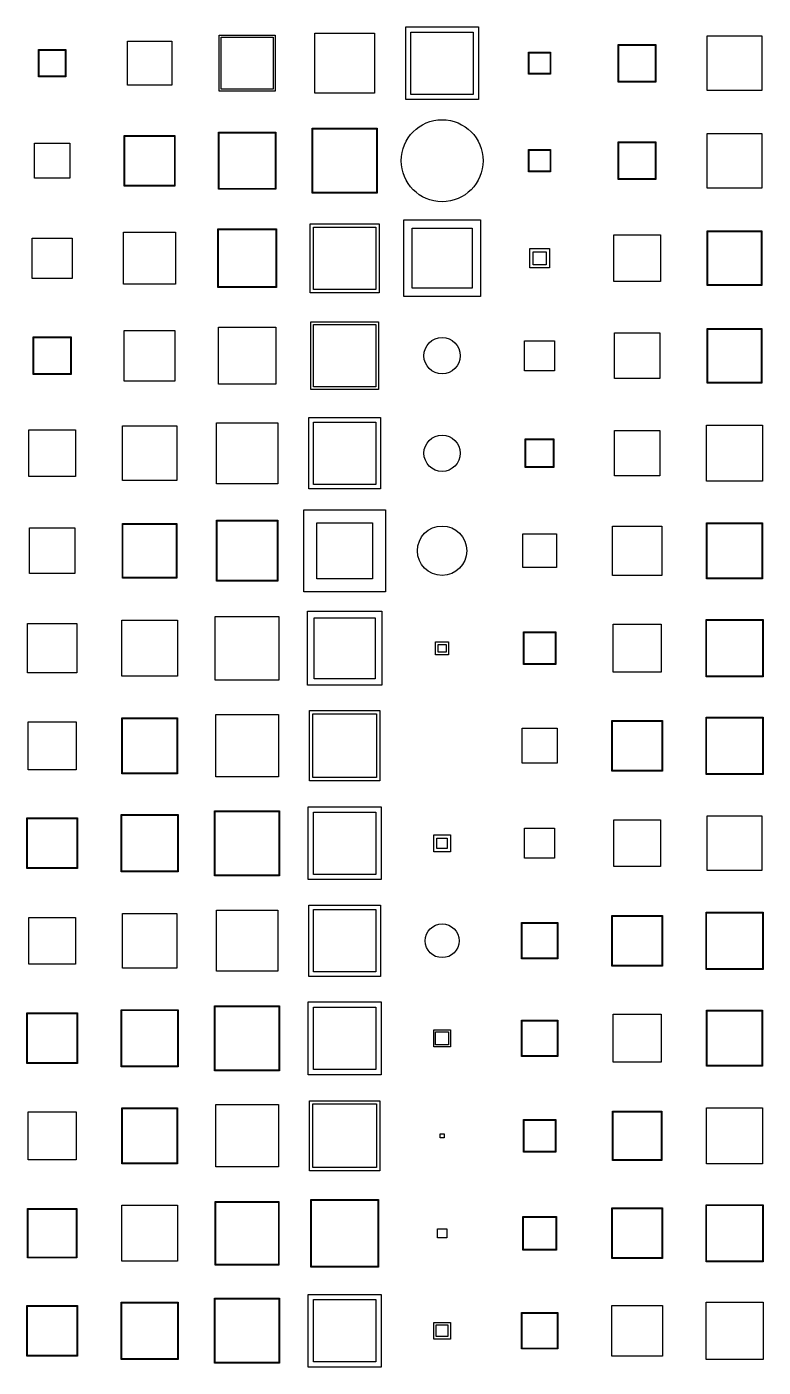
# Model space of a CAD drawing. Header units: millimetres. Extents: x -195 to 195, y -219 to 195.
# Drawn here: x -13.2 to 43.5, y -119 to -15.9 of the extents above; entities that cross this region are included whole.
import ezdxf

# ---------------------------------------------------------------- set-up
doc = ezdxf.new("R2010")
doc.units = ezdxf.units.MM
for name, color, linetype in [('DRILL', 6, 'Continuous'), ('M1', 1, 'Continuous'), ('M2', 30, 'Continuous'), ('M3', 5, 'Continuous'), ('M4', 3, 'Continuous')]:
    doc.layers.add(name, color=color, linetype=linetype)

msp = doc.modelspace()

# ---------------------------------------------------------------- linework, layer by layer
at = {"layer": 'DRILL'}
for centre, radius in [((18.75, -26.25), 3.15), ((18.75, -41.25), 1.4), ((18.75, -48.75), 1.4), ((18.75, -56.25), 1.9), ((18.75, -86.25), 1.3)]:
    msp.add_circle(centre, radius, dxfattribs=at)
at = {"layer": 'M1'}
for points in [[(8.95, -16.45), (13.55, -16.45), (13.55, -21.05), (8.95, -21.05)], [(21.55, -15.95), (21.55, -21.55), (15.95, -21.55), (15.95, -15.95)], [(-2.05, -17.05), (-2.05, -20.45), (-5.45, -20.45), (-5.45, -17.05)], [(5.9, -16.6), (5.9, -20.9), (1.6, -20.9), (1.6, -16.6)], [(35.15, -17.35), (35.15, -20.15), (32.35, -20.15), (32.35, -17.35)], [(43.35, -16.65), (43.35, -20.85), (39.15, -20.85), (39.15, -16.65)], [(-10.25, -17.75), (-10.25, -19.75), (-12.25, -19.75), (-12.25, -17.75)], [(27.1, -17.9), (27.1, -19.6), (25.4, -19.6), (25.4, -17.9)], [(-1.8, -24.3), (-1.8, -28.2), (-5.7, -28.2), (-5.7, -24.3)], [(5.9, -24.1), (5.9, -28.4), (1.6, -28.4), (1.6, -24.1)], [(8.75, -23.75), (13.75, -23.75), (13.75, -28.75), (8.75, -28.75)], [(43.35, -24.15), (43.35, -28.35), (39.15, -28.35), (39.15, -24.15)], [(-12.6, -24.9), (-9.9, -24.9), (-9.9, -27.6), (-12.6, -27.6)], [(27.1, -25.4), (27.1, -27.1), (25.4, -27.1), (25.4, -25.4)], [(35.15, -24.85), (35.15, -27.65), (32.35, -27.65), (32.35, -24.85)], [(-1.75, -31.75), (-1.75, -35.75), (-5.75, -35.75), (-5.75, -31.75)], [(6, -31.5), (6, -36), (1.5, -36), (1.5, -31.5)], [(8.85, -31.35), (13.65, -31.35), (13.65, -36.15), (8.85, -36.15)], [(21.05, -31.45), (21.05, -36.05), (16.45, -36.05), (16.45, -31.45)], [(35.55, -31.95), (35.55, -35.55), (31.95, -35.55), (31.95, -31.95)], [(39.2, -31.7), (43.3, -31.7), (43.3, -35.8), (39.2, -35.8)], [(-9.7, -32.2), (-9.7, -35.3), (-12.8, -35.3), (-12.8, -32.2)], [(25.5, -33), (27, -33), (27, -34.5), (25.5, -34.5)], [(5.95, -39.05), (5.95, -43.45), (1.55, -43.45), (1.55, -39.05)], [(13.65, -38.85), (13.65, -43.65), (8.85, -43.65), (8.85, -38.85)], [(-9.85, -39.85), (-9.85, -42.65), (-12.65, -42.65), (-12.65, -39.85)], [(-1.8, -39.3), (-1.8, -43.2), (-5.7, -43.2), (-5.7, -39.3)], [(27.4, -40.1), (27.4, -42.4), (25.1, -42.4), (25.1, -40.1)], [(35.5, -39.5), (35.5, -43), (32, -43), (32, -39.5)], [(43.3, -39.2), (43.3, -43.3), (39.2, -43.3), (39.2, -39.2)], [(13.65, -46.35), (13.65, -51.15), (8.85, -51.15), (8.85, -46.35)], [(-9.45, -46.95), (-9.45, -50.55), (-13.05, -50.55), (-13.05, -46.95)], [(-1.65, -46.65), (-1.65, -50.85), (-5.85, -50.85), (-5.85, -46.65)], [(1.4, -46.4), (6.1, -46.4), (6.1, -51.1), (1.4, -51.1)], [(35.5, -47), (35.5, -50.5), (32, -50.5), (32, -47)], [(43.4, -46.6), (43.4, -50.9), (39.1, -50.9), (39.1, -46.6)], [(27.35, -47.65), (27.35, -49.85), (25.15, -49.85), (25.15, -47.65)], [(-9.5, -54.5), (-9.5, -58), (-13, -58), (-13, -54.5)], [(-1.7, -54.2), (-1.7, -58.3), (-5.8, -58.3), (-5.8, -54.2)], [(6.1, -53.9), (6.1, -58.6), (1.4, -58.6), (1.4, -53.9)], [(13.4, -54.1), (13.4, -58.4), (9.1, -58.4), (9.1, -54.1)], [(35.65, -54.35), (35.65, -58.15), (31.85, -58.15), (31.85, -54.35)], [(43.35, -54.15), (43.35, -58.35), (39.15, -58.35), (39.15, -54.15)], [(27.55, -54.95), (27.55, -57.55), (24.95, -57.55), (24.95, -54.95)], [(-9.35, -61.85), (-9.35, -65.65), (-13.15, -65.65), (-13.15, -61.85)], [(-1.6, -61.6), (-1.6, -65.9), (-5.9, -65.9), (-5.9, -61.6)], [(6.2, -61.3), (6.2, -66.2), (1.3, -66.2), (1.3, -61.3)], [(14.1, -60.9), (14.1, -66.6), (8.4, -66.6), (8.4, -60.9)], [(43.4, -61.6), (43.4, -65.9), (39.1, -65.9), (39.1, -61.6)], [(27.45, -62.55), (27.45, -64.95), (25.05, -64.95), (25.05, -62.55)], [(31.9, -61.9), (35.6, -61.9), (35.6, -65.6), (31.9, -65.6)], [(19.05, -63.45), (19.05, -64.05), (18.45, -64.05), (18.45, -63.45)], [(6.15, -68.85), (6.15, -73.65), (1.35, -73.65), (1.35, -68.85)], [(13.7, -68.8), (13.7, -73.7), (8.8, -73.7), (8.8, -68.8)], [(-13.1, -69.4), (-9.4, -69.4), (-9.4, -73.1), (-13.1, -73.1)], [(-5.85, -69.15), (-1.65, -69.15), (-1.65, -73.35), (-5.85, -73.35)], [(27.6, -69.9), (27.6, -72.6), (24.9, -72.6), (24.9, -69.9)], [(31.8, -69.3), (35.7, -69.3), (35.7, -73.2), (31.8, -73.2)], [(39.1, -69.1), (43.4, -69.1), (43.4, -73.4), (39.1, -73.4)], [(1.25, -76.25), (6.25, -76.25), (6.25, -81.25), (1.25, -81.25)], [(14.05, -75.95), (14.05, -81.55), (8.45, -81.55), (8.45, -75.95)], [(-13.2, -76.8), (-9.3, -76.8), (-9.3, -80.7), (-13.2, -80.7)], [(-1.6, -76.6), (-1.6, -80.9), (-5.9, -80.9), (-5.9, -76.6)], [(35.55, -76.95), (35.55, -80.55), (31.95, -80.55), (31.95, -76.95)], [(39.15, -76.65), (43.35, -76.65), (43.35, -80.85), (39.15, -80.85)], [(18.1, -78.1), (19.4, -78.1), (19.4, -79.4), (18.1, -79.4)], [(27.4, -77.6), (27.4, -79.9), (25.1, -79.9), (25.1, -77.6)], [(-9.45, -84.45), (-9.45, -88.05), (-13.05, -88.05), (-13.05, -84.45)], [(-5.85, -84.15), (-1.65, -84.15), (-1.65, -88.35), (-5.85, -88.35)], [(6.1, -83.9), (6.1, -88.6), (1.4, -88.6), (1.4, -83.9)], [(13.65, -83.85), (13.65, -88.65), (8.85, -88.65), (8.85, -83.85)], [(35.7, -84.3), (35.7, -88.2), (31.8, -88.2), (31.8, -84.3)], [(43.4, -84.1), (43.4, -88.4), (39.1, -88.4), (39.1, -84.1)], [(27.65, -84.85), (27.65, -87.65), (24.85, -87.65), (24.85, -84.85)], [(-1.6, -91.6), (-1.6, -95.9), (-5.9, -95.9), (-5.9, -91.6)], [(6.25, -91.25), (6.25, -96.25), (1.25, -96.25), (1.25, -91.25)], [(13.65, -91.35), (13.65, -96.15), (8.85, -96.15), (8.85, -91.35)], [(43.35, -91.65), (43.35, -95.85), (39.15, -95.85), (39.15, -91.65)], [(-9.3, -91.8), (-9.3, -95.7), (-13.2, -95.7), (-13.2, -91.8)], [(24.85, -92.35), (27.65, -92.35), (27.65, -95.15), (24.85, -95.15)], [(35.6, -91.9), (35.6, -95.6), (31.9, -95.6), (31.9, -91.9)], [(19.25, -93.25), (19.25, -94.25), (18.25, -94.25), (18.25, -93.25)], [(6.15, -98.85), (6.15, -103.65), (1.35, -103.65), (1.35, -98.85)], [(13.7, -98.8), (13.7, -103.7), (8.8, -103.7), (8.8, -98.8)], [(-9.4, -99.4), (-9.4, -103.1), (-13.1, -103.1), (-13.1, -99.4)], [(-1.65, -99.15), (-1.65, -103.35), (-5.85, -103.35), (-5.85, -99.15)], [(35.6, -99.4), (35.6, -103.1), (31.9, -103.1), (31.9, -99.4)], [(39.1, -99.1), (43.4, -99.1), (43.4, -103.4), (39.1, -103.4)], [(25.05, -100.05), (27.45, -100.05), (27.45, -102.45), (25.05, -102.45)], [(18.9, -101.1), (18.9, -101.4), (18.6, -101.4), (18.6, -101.1)], [(-13.1, -106.9), (-9.4, -106.9), (-9.4, -110.6), (-13.1, -110.6)], [(-5.9, -106.6), (-1.6, -106.6), (-1.6, -110.9), (-5.9, -110.9)], [(6.2, -106.3), (6.2, -111.2), (1.3, -111.2), (1.3, -106.3)], [(13.8, -106.2), (13.8, -111.3), (8.7, -111.3), (8.7, -106.2)], [(35.7, -106.8), (35.7, -110.7), (31.8, -110.7), (31.8, -106.8)], [(43.4, -106.6), (43.4, -110.9), (39.1, -110.9), (39.1, -106.6)], [(27.5, -107.5), (27.5, -110), (25, -110), (25, -107.5)], [(18.4, -108.4), (19.1, -108.4), (19.1, -109.1), (18.4, -109.1)], [(-9.3, -114.3), (-9.3, -118.2), (-13.2, -118.2), (-13.2, -114.3)], [(-1.6, -114.1), (-1.6, -118.4), (-5.9, -118.4), (-5.9, -114.1)], [(1.25, -113.75), (6.25, -113.75), (6.25, -118.75), (1.25, -118.75)], [(14.05, -113.45), (14.05, -119.05), (8.45, -119.05), (8.45, -113.45)], [(35.7, -114.3), (35.7, -118.2), (31.8, -118.2), (31.8, -114.3)], [(39.05, -114.05), (43.45, -114.05), (43.45, -118.45), (39.05, -118.45)], [(27.65, -114.85), (27.65, -117.65), (24.85, -117.65), (24.85, -114.85)], [(19.4, -115.6), (19.4, -116.9), (18.1, -116.9), (18.1, -115.6)]]:
    msp.add_lwpolyline(points, close=True, dxfattribs=at)
at = {"layer": 'M2'}
for points in [[(8.95, -16.45), (13.55, -16.45), (13.55, -21.05), (8.95, -21.05)], [(21.15, -16.35), (21.15, -21.15), (16.35, -21.15), (16.35, -16.35)], [(-2.05, -17.05), (-2.05, -20.45), (-5.45, -20.45), (-5.45, -17.05)], [(5.75, -16.75), (5.75, -20.75), (1.75, -20.75), (1.75, -16.75)], [(35.2, -17.3), (35.2, -20.2), (32.3, -20.2), (32.3, -17.3)], [(43.35, -16.65), (43.35, -20.85), (39.15, -20.85), (39.15, -16.65)], [(-10.2, -17.7), (-10.2, -19.8), (-12.3, -19.8), (-12.3, -17.7)], [(27.05, -17.95), (27.05, -19.55), (25.45, -19.55), (25.45, -17.95)], [(-1.85, -24.35), (-1.85, -28.15), (-5.65, -28.15), (-5.65, -24.35)], [(5.95, -24.05), (5.95, -28.45), (1.55, -28.45), (1.55, -24.05)], [(8.8, -23.8), (13.7, -23.8), (13.7, -28.7), (8.8, -28.7)], [(43.35, -24.15), (43.35, -28.35), (39.15, -28.35), (39.15, -24.15)], [(-12.6, -24.9), (-9.9, -24.9), (-9.9, -27.6), (-12.6, -27.6)], [(27.05, -25.45), (27.05, -27.05), (25.45, -27.05), (25.45, -25.45)], [(35.2, -24.8), (35.2, -27.7), (32.3, -27.7), (32.3, -24.8)], [(21.7, -30.8), (21.7, -36.7), (15.8, -36.7), (15.8, -30.8)], [(-1.75, -31.75), (-1.75, -35.75), (-5.75, -35.75), (-5.75, -31.75)], [(5.95, -31.55), (5.95, -35.95), (1.55, -35.95), (1.55, -31.55)], [(8.6, -31.1), (13.9, -31.1), (13.9, -36.4), (8.6, -36.4)], [(35.55, -31.95), (35.55, -35.55), (31.95, -35.55), (31.95, -31.95)], [(39.15, -31.65), (43.35, -31.65), (43.35, -35.85), (39.15, -35.85)], [(-9.7, -32.2), (-9.7, -35.3), (-12.8, -35.3), (-12.8, -32.2)], [(25.75, -33.25), (26.75, -33.25), (26.75, -34.25), (25.75, -34.25)], [(5.95, -39.05), (5.95, -43.45), (1.55, -43.45), (1.55, -39.05)], [(13.85, -38.65), (13.85, -43.85), (8.65, -43.85), (8.65, -38.65)], [(43.35, -39.15), (43.35, -43.35), (39.15, -43.35), (39.15, -39.15)], [(-9.8, -39.8), (-9.8, -42.7), (-12.7, -42.7), (-12.7, -39.8)], [(-1.8, -39.3), (-1.8, -43.2), (-5.7, -43.2), (-5.7, -39.3)], [(27.4, -40.1), (27.4, -42.4), (25.1, -42.4), (25.1, -40.1)], [(35.5, -39.5), (35.5, -43), (32, -43), (32, -39.5)], [(14, -46), (14, -51.5), (8.5, -51.5), (8.5, -46)], [(-9.45, -46.95), (-9.45, -50.55), (-13.05, -50.55), (-13.05, -46.95)], [(-1.65, -46.65), (-1.65, -50.85), (-5.85, -50.85), (-5.85, -46.65)], [(1.4, -46.4), (6.1, -46.4), (6.1, -51.1), (1.4, -51.1)], [(35.5, -47), (35.5, -50.5), (32, -50.5), (32, -47)], [(43.4, -46.6), (43.4, -50.9), (39.1, -50.9), (39.1, -46.6)], [(27.3, -47.7), (27.3, -49.8), (25.2, -49.8), (25.2, -47.7)], [(14.4, -53.1), (14.4, -59.4), (8.1, -59.4), (8.1, -53.1)], [(-9.5, -54.5), (-9.5, -58), (-13, -58), (-13, -54.5)], [(-1.65, -54.15), (-1.65, -58.35), (-5.85, -58.35), (-5.85, -54.15)], [(6.05, -53.95), (6.05, -58.55), (1.45, -58.55), (1.45, -53.95)], [(35.65, -54.35), (35.65, -58.15), (31.85, -58.15), (31.85, -54.35)], [(43.4, -54.1), (43.4, -58.4), (39.1, -58.4), (39.1, -54.1)], [(27.55, -54.95), (27.55, -57.55), (24.95, -57.55), (24.95, -54.95)], [(-9.35, -61.85), (-9.35, -65.65), (-13.15, -65.65), (-13.15, -61.85)], [(-1.6, -61.6), (-1.6, -65.9), (-5.9, -65.9), (-5.9, -61.6)], [(6.2, -61.3), (6.2, -66.2), (1.3, -66.2), (1.3, -61.3)], [(13.6, -61.4), (13.6, -66.1), (8.9, -66.1), (8.9, -61.4)], [(43.45, -61.55), (43.45, -65.95), (39.05, -65.95), (39.05, -61.55)], [(27.5, -62.5), (27.5, -65), (25, -65), (25, -62.5)], [(31.9, -61.9), (35.6, -61.9), (35.6, -65.6), (31.9, -65.6)], [(19.25, -63.25), (19.25, -64.25), (18.25, -64.25), (18.25, -63.25)], [(6.15, -68.85), (6.15, -73.65), (1.35, -73.65), (1.35, -68.85)], [(13.95, -68.55), (13.95, -73.95), (8.55, -73.95), (8.55, -68.55)], [(39.05, -69.05), (43.45, -69.05), (43.45, -73.45), (39.05, -73.45)], [(-13.1, -69.4), (-9.4, -69.4), (-9.4, -73.1), (-13.1, -73.1)], [(-5.9, -69.1), (-1.6, -69.1), (-1.6, -73.4), (-5.9, -73.4)], [(27.6, -69.9), (27.6, -72.6), (24.9, -72.6), (24.9, -69.9)], [(31.85, -69.35), (35.65, -69.35), (35.65, -73.15), (31.85, -73.15)], [(-13.15, -76.85), (-9.35, -76.85), (-9.35, -80.65), (-13.15, -80.65)], [(-1.55, -76.55), (-1.55, -80.95), (-5.95, -80.95), (-5.95, -76.55)], [(1.3, -76.3), (6.2, -76.3), (6.2, -81.2), (1.3, -81.2)], [(13.65, -76.35), (13.65, -81.15), (8.85, -81.15), (8.85, -76.35)], [(35.55, -76.95), (35.55, -80.55), (31.95, -80.55), (31.95, -76.95)], [(39.15, -76.65), (43.35, -76.65), (43.35, -80.85), (39.15, -80.85)], [(18.35, -78.35), (19.15, -78.35), (19.15, -79.15), (18.35, -79.15)], [(27.4, -77.6), (27.4, -79.9), (25.1, -79.9), (25.1, -77.6)], [(14, -83.5), (14, -89), (8.5, -89), (8.5, -83.5)], [(-9.45, -84.45), (-9.45, -88.05), (-13.05, -88.05), (-13.05, -84.45)], [(-5.85, -84.15), (-1.65, -84.15), (-1.65, -88.35), (-5.85, -88.35)], [(6.1, -83.9), (6.1, -88.6), (1.4, -88.6), (1.4, -83.9)], [(35.65, -84.35), (35.65, -88.15), (31.85, -88.15), (31.85, -84.35)], [(43.45, -84.05), (43.45, -88.45), (39.05, -88.45), (39.05, -84.05)], [(27.6, -84.9), (27.6, -87.6), (24.9, -87.6), (24.9, -84.9)], [(-1.55, -91.55), (-1.55, -95.95), (-5.95, -95.95), (-5.95, -91.55)], [(6.2, -91.3), (6.2, -96.2), (1.3, -96.2), (1.3, -91.3)], [(14.05, -90.95), (14.05, -96.55), (8.45, -96.55), (8.45, -90.95)], [(43.4, -91.6), (43.4, -95.9), (39.1, -95.9), (39.1, -91.6)], [(-9.35, -91.85), (-9.35, -95.65), (-13.15, -95.65), (-13.15, -91.85)], [(24.9, -92.4), (27.6, -92.4), (27.6, -95.1), (24.9, -95.1)], [(35.6, -91.9), (35.6, -95.6), (31.9, -95.6), (31.9, -91.9)], [(19.4, -93.1), (19.4, -94.4), (18.1, -94.4), (18.1, -93.1)], [(6.15, -98.85), (6.15, -103.65), (1.35, -103.65), (1.35, -98.85)], [(13.95, -98.55), (13.95, -103.95), (8.55, -103.95), (8.55, -98.55)], [(-9.4, -99.4), (-9.4, -103.1), (-13.1, -103.1), (-13.1, -99.4)], [(-1.6, -99.1), (-1.6, -103.4), (-5.9, -103.4), (-5.9, -99.1)], [(25, -100), (27.5, -100), (27.5, -102.5), (25, -102.5)], [(35.65, -99.35), (35.65, -103.15), (31.85, -103.15), (31.85, -99.35)], [(39.1, -99.1), (43.4, -99.1), (43.4, -103.4), (39.1, -103.4)], [(18.9, -101.1), (18.9, -101.4), (18.6, -101.4), (18.6, -101.1)], [(13.85, -106.15), (13.85, -111.35), (8.65, -111.35), (8.65, -106.15)], [(-13.15, -106.85), (-9.35, -106.85), (-9.35, -110.65), (-13.15, -110.65)], [(-5.9, -106.6), (-1.6, -106.6), (-1.6, -110.9), (-5.9, -110.9)], [(6.15, -106.35), (6.15, -111.15), (1.35, -111.15), (1.35, -106.35)], [(35.65, -106.85), (35.65, -110.65), (31.85, -110.65), (31.85, -106.85)], [(43.45, -106.55), (43.45, -110.95), (39.05, -110.95), (39.05, -106.55)], [(27.55, -107.45), (27.55, -110.05), (24.95, -110.05), (24.95, -107.45)], [(18.4, -108.4), (19.1, -108.4), (19.1, -109.1), (18.4, -109.1)], [(-9.35, -114.35), (-9.35, -118.15), (-13.15, -118.15), (-13.15, -114.35)], [(-1.55, -114.05), (-1.55, -118.45), (-5.95, -118.45), (-5.95, -114.05)], [(1.3, -113.8), (6.2, -113.8), (6.2, -118.7), (1.3, -118.7)], [(13.65, -113.85), (13.65, -118.65), (8.85, -118.65), (8.85, -113.85)], [(35.7, -114.3), (35.7, -118.2), (31.8, -118.2), (31.8, -114.3)], [(39.05, -114.05), (43.45, -114.05), (43.45, -118.45), (39.05, -118.45)], [(27.6, -114.9), (27.6, -117.6), (24.9, -117.6), (24.9, -114.9)], [(19.2, -115.8), (19.2, -116.7), (18.3, -116.7), (18.3, -115.8)]]:
    msp.add_lwpolyline(points, close=True, dxfattribs=at)
at = {"layer": 'M3'}
for points in [[(8.95, -16.45), (13.55, -16.45), (13.55, -21.05), (8.95, -21.05)], [(21.55, -15.95), (21.55, -21.55), (15.95, -21.55), (15.95, -15.95)], [(-2.05, -17.05), (-2.05, -20.45), (-5.45, -20.45), (-5.45, -17.05)], [(5.9, -16.6), (5.9, -20.9), (1.6, -20.9), (1.6, -16.6)], [(35.15, -17.35), (35.15, -20.15), (32.35, -20.15), (32.35, -17.35)], [(43.35, -16.65), (43.35, -20.85), (39.15, -20.85), (39.15, -16.65)], [(-10.25, -17.75), (-10.25, -19.75), (-12.25, -19.75), (-12.25, -17.75)], [(27.1, -17.9), (27.1, -19.6), (25.4, -19.6), (25.4, -17.9)], [(-1.8, -24.3), (-1.8, -28.2), (-5.7, -28.2), (-5.7, -24.3)], [(5.9, -24.1), (5.9, -28.4), (1.6, -28.4), (1.6, -24.1)], [(8.75, -23.75), (13.75, -23.75), (13.75, -28.75), (8.75, -28.75)], [(43.35, -24.15), (43.35, -28.35), (39.15, -28.35), (39.15, -24.15)], [(-12.6, -24.9), (-9.9, -24.9), (-9.9, -27.6), (-12.6, -27.6)], [(27.1, -25.4), (27.1, -27.1), (25.4, -27.1), (25.4, -25.4)], [(35.15, -24.85), (35.15, -27.65), (32.35, -27.65), (32.35, -24.85)], [(-1.75, -31.75), (-1.75, -35.75), (-5.75, -35.75), (-5.75, -31.75)], [(6, -31.5), (6, -36), (1.5, -36), (1.5, -31.5)], [(8.85, -31.35), (13.65, -31.35), (13.65, -36.15), (8.85, -36.15)], [(21.05, -31.45), (21.05, -36.05), (16.45, -36.05), (16.45, -31.45)], [(35.55, -31.95), (35.55, -35.55), (31.95, -35.55), (31.95, -31.95)], [(39.2, -31.7), (43.3, -31.7), (43.3, -35.8), (39.2, -35.8)], [(-9.7, -32.2), (-9.7, -35.3), (-12.8, -35.3), (-12.8, -32.2)], [(25.5, -33), (27, -33), (27, -34.5), (25.5, -34.5)], [(5.95, -39.05), (5.95, -43.45), (1.55, -43.45), (1.55, -39.05)], [(13.65, -38.85), (13.65, -43.65), (8.85, -43.65), (8.85, -38.85)], [(-9.85, -39.85), (-9.85, -42.65), (-12.65, -42.65), (-12.65, -39.85)], [(-1.8, -39.3), (-1.8, -43.2), (-5.7, -43.2), (-5.7, -39.3)], [(27.4, -40.1), (27.4, -42.4), (25.1, -42.4), (25.1, -40.1)], [(35.5, -39.5), (35.5, -43), (32, -43), (32, -39.5)], [(43.3, -39.2), (43.3, -43.3), (39.2, -43.3), (39.2, -39.2)], [(13.65, -46.35), (13.65, -51.15), (8.85, -51.15), (8.85, -46.35)], [(-9.45, -46.95), (-9.45, -50.55), (-13.05, -50.55), (-13.05, -46.95)], [(-1.65, -46.65), (-1.65, -50.85), (-5.85, -50.85), (-5.85, -46.65)], [(1.4, -46.4), (6.1, -46.4), (6.1, -51.1), (1.4, -51.1)], [(35.5, -47), (35.5, -50.5), (32, -50.5), (32, -47)], [(43.4, -46.6), (43.4, -50.9), (39.1, -50.9), (39.1, -46.6)], [(27.35, -47.65), (27.35, -49.85), (25.15, -49.85), (25.15, -47.65)], [(-9.5, -54.5), (-9.5, -58), (-13, -58), (-13, -54.5)], [(-1.7, -54.2), (-1.7, -58.3), (-5.8, -58.3), (-5.8, -54.2)], [(6.1, -53.9), (6.1, -58.6), (1.4, -58.6), (1.4, -53.9)], [(13.4, -54.1), (13.4, -58.4), (9.1, -58.4), (9.1, -54.1)], [(35.65, -54.35), (35.65, -58.15), (31.85, -58.15), (31.85, -54.35)], [(43.35, -54.15), (43.35, -58.35), (39.15, -58.35), (39.15, -54.15)], [(27.55, -54.95), (27.55, -57.55), (24.95, -57.55), (24.95, -54.95)], [(-9.35, -61.85), (-9.35, -65.65), (-13.15, -65.65), (-13.15, -61.85)], [(-1.6, -61.6), (-1.6, -65.9), (-5.9, -65.9), (-5.9, -61.6)], [(6.2, -61.3), (6.2, -66.2), (1.3, -66.2), (1.3, -61.3)], [(14.1, -60.9), (14.1, -66.6), (8.4, -66.6), (8.4, -60.9)], [(43.4, -61.6), (43.4, -65.9), (39.1, -65.9), (39.1, -61.6)], [(27.45, -62.55), (27.45, -64.95), (25.05, -64.95), (25.05, -62.55)], [(31.9, -61.9), (35.6, -61.9), (35.6, -65.6), (31.9, -65.6)], [(19.05, -63.45), (19.05, -64.05), (18.45, -64.05), (18.45, -63.45)], [(6.15, -68.85), (6.15, -73.65), (1.35, -73.65), (1.35, -68.85)], [(13.7, -68.8), (13.7, -73.7), (8.8, -73.7), (8.8, -68.8)], [(-13.1, -69.4), (-9.4, -69.4), (-9.4, -73.1), (-13.1, -73.1)], [(-5.85, -69.15), (-1.65, -69.15), (-1.65, -73.35), (-5.85, -73.35)], [(27.6, -69.9), (27.6, -72.6), (24.9, -72.6), (24.9, -69.9)], [(31.8, -69.3), (35.7, -69.3), (35.7, -73.2), (31.8, -73.2)], [(39.1, -69.1), (43.4, -69.1), (43.4, -73.4), (39.1, -73.4)], [(1.25, -76.25), (6.25, -76.25), (6.25, -81.25), (1.25, -81.25)], [(14.05, -75.95), (14.05, -81.55), (8.45, -81.55), (8.45, -75.95)], [(-13.2, -76.8), (-9.3, -76.8), (-9.3, -80.7), (-13.2, -80.7)], [(-1.6, -76.6), (-1.6, -80.9), (-5.9, -80.9), (-5.9, -76.6)], [(35.55, -76.95), (35.55, -80.55), (31.95, -80.55), (31.95, -76.95)], [(39.15, -76.65), (43.35, -76.65), (43.35, -80.85), (39.15, -80.85)], [(18.1, -78.1), (19.4, -78.1), (19.4, -79.4), (18.1, -79.4)], [(27.4, -77.6), (27.4, -79.9), (25.1, -79.9), (25.1, -77.6)], [(-9.45, -84.45), (-9.45, -88.05), (-13.05, -88.05), (-13.05, -84.45)], [(-5.85, -84.15), (-1.65, -84.15), (-1.65, -88.35), (-5.85, -88.35)], [(6.1, -83.9), (6.1, -88.6), (1.4, -88.6), (1.4, -83.9)], [(13.65, -83.85), (13.65, -88.65), (8.85, -88.65), (8.85, -83.85)], [(35.7, -84.3), (35.7, -88.2), (31.8, -88.2), (31.8, -84.3)], [(43.4, -84.1), (43.4, -88.4), (39.1, -88.4), (39.1, -84.1)], [(27.65, -84.85), (27.65, -87.65), (24.85, -87.65), (24.85, -84.85)], [(-1.6, -91.6), (-1.6, -95.9), (-5.9, -95.9), (-5.9, -91.6)], [(6.25, -91.25), (6.25, -96.25), (1.25, -96.25), (1.25, -91.25)], [(13.65, -91.35), (13.65, -96.15), (8.85, -96.15), (8.85, -91.35)], [(43.35, -91.65), (43.35, -95.85), (39.15, -95.85), (39.15, -91.65)], [(-9.3, -91.8), (-9.3, -95.7), (-13.2, -95.7), (-13.2, -91.8)], [(24.85, -92.35), (27.65, -92.35), (27.65, -95.15), (24.85, -95.15)], [(35.6, -91.9), (35.6, -95.6), (31.9, -95.6), (31.9, -91.9)], [(19.25, -93.25), (19.25, -94.25), (18.25, -94.25), (18.25, -93.25)], [(6.15, -98.85), (6.15, -103.65), (1.35, -103.65), (1.35, -98.85)], [(13.7, -98.8), (13.7, -103.7), (8.8, -103.7), (8.8, -98.8)], [(-9.4, -99.4), (-9.4, -103.1), (-13.1, -103.1), (-13.1, -99.4)], [(-1.65, -99.15), (-1.65, -103.35), (-5.85, -103.35), (-5.85, -99.15)], [(35.6, -99.4), (35.6, -103.1), (31.9, -103.1), (31.9, -99.4)], [(39.1, -99.1), (43.4, -99.1), (43.4, -103.4), (39.1, -103.4)], [(25.05, -100.05), (27.45, -100.05), (27.45, -102.45), (25.05, -102.45)], [(18.9, -101.1), (18.9, -101.4), (18.6, -101.4), (18.6, -101.1)], [(-13.1, -106.9), (-9.4, -106.9), (-9.4, -110.6), (-13.1, -110.6)], [(-5.9, -106.6), (-1.6, -106.6), (-1.6, -110.9), (-5.9, -110.9)], [(6.2, -106.3), (6.2, -111.2), (1.3, -111.2), (1.3, -106.3)], [(13.8, -106.2), (13.8, -111.3), (8.7, -111.3), (8.7, -106.2)], [(35.7, -106.8), (35.7, -110.7), (31.8, -110.7), (31.8, -106.8)], [(43.4, -106.6), (43.4, -110.9), (39.1, -110.9), (39.1, -106.6)], [(27.5, -107.5), (27.5, -110), (25, -110), (25, -107.5)], [(18.4, -108.4), (19.1, -108.4), (19.1, -109.1), (18.4, -109.1)], [(-9.3, -114.3), (-9.3, -118.2), (-13.2, -118.2), (-13.2, -114.3)], [(-1.6, -114.1), (-1.6, -118.4), (-5.9, -118.4), (-5.9, -114.1)], [(1.25, -113.75), (6.25, -113.75), (6.25, -118.75), (1.25, -118.75)], [(14.05, -113.45), (14.05, -119.05), (8.45, -119.05), (8.45, -113.45)], [(35.7, -114.3), (35.7, -118.2), (31.8, -118.2), (31.8, -114.3)], [(39.05, -114.05), (43.45, -114.05), (43.45, -118.45), (39.05, -118.45)], [(27.65, -114.85), (27.65, -117.65), (24.85, -117.65), (24.85, -114.85)], [(19.4, -115.6), (19.4, -116.9), (18.1, -116.9), (18.1, -115.6)]]:
    msp.add_lwpolyline(points, close=True, dxfattribs=at)
at = {"layer": 'M4'}
for points in [[(8.95, -16.45), (13.55, -16.45), (13.55, -21.05), (8.95, -21.05)], [(21.15, -16.35), (21.15, -21.15), (16.35, -21.15), (16.35, -16.35)], [(-2.05, -17.05), (-2.05, -20.45), (-5.45, -20.45), (-5.45, -17.05)], [(5.75, -16.75), (5.75, -20.75), (1.75, -20.75), (1.75, -16.75)], [(35.2, -17.3), (35.2, -20.2), (32.3, -20.2), (32.3, -17.3)], [(43.35, -16.65), (43.35, -20.85), (39.15, -20.85), (39.15, -16.65)], [(-10.2, -17.7), (-10.2, -19.8), (-12.3, -19.8), (-12.3, -17.7)], [(27.05, -17.95), (27.05, -19.55), (25.45, -19.55), (25.45, -17.95)], [(-1.85, -24.35), (-1.85, -28.15), (-5.65, -28.15), (-5.65, -24.35)], [(5.95, -24.05), (5.95, -28.45), (1.55, -28.45), (1.55, -24.05)], [(8.8, -23.8), (13.7, -23.8), (13.7, -28.7), (8.8, -28.7)], [(43.35, -24.15), (43.35, -28.35), (39.15, -28.35), (39.15, -24.15)], [(-12.6, -24.9), (-9.9, -24.9), (-9.9, -27.6), (-12.6, -27.6)], [(27.05, -25.45), (27.05, -27.05), (25.45, -27.05), (25.45, -25.45)], [(35.2, -24.8), (35.2, -27.7), (32.3, -27.7), (32.3, -24.8)], [(21.7, -30.8), (21.7, -36.7), (15.8, -36.7), (15.8, -30.8)], [(-1.75, -31.75), (-1.75, -35.75), (-5.75, -35.75), (-5.75, -31.75)], [(5.95, -31.55), (5.95, -35.95), (1.55, -35.95), (1.55, -31.55)], [(8.6, -31.1), (13.9, -31.1), (13.9, -36.4), (8.6, -36.4)], [(35.55, -31.95), (35.55, -35.55), (31.95, -35.55), (31.95, -31.95)], [(39.15, -31.65), (43.35, -31.65), (43.35, -35.85), (39.15, -35.85)], [(-9.7, -32.2), (-9.7, -35.3), (-12.8, -35.3), (-12.8, -32.2)], [(25.75, -33.25), (26.75, -33.25), (26.75, -34.25), (25.75, -34.25)], [(5.95, -39.05), (5.95, -43.45), (1.55, -43.45), (1.55, -39.05)], [(13.85, -38.65), (13.85, -43.85), (8.65, -43.85), (8.65, -38.65)], [(43.35, -39.15), (43.35, -43.35), (39.15, -43.35), (39.15, -39.15)], [(-9.8, -39.8), (-9.8, -42.7), (-12.7, -42.7), (-12.7, -39.8)], [(-1.8, -39.3), (-1.8, -43.2), (-5.7, -43.2), (-5.7, -39.3)], [(27.4, -40.1), (27.4, -42.4), (25.1, -42.4), (25.1, -40.1)], [(35.5, -39.5), (35.5, -43), (32, -43), (32, -39.5)], [(14, -46), (14, -51.5), (8.5, -51.5), (8.5, -46)], [(-9.45, -46.95), (-9.45, -50.55), (-13.05, -50.55), (-13.05, -46.95)], [(-1.65, -46.65), (-1.65, -50.85), (-5.85, -50.85), (-5.85, -46.65)], [(1.4, -46.4), (6.1, -46.4), (6.1, -51.1), (1.4, -51.1)], [(35.5, -47), (35.5, -50.5), (32, -50.5), (32, -47)], [(43.4, -46.6), (43.4, -50.9), (39.1, -50.9), (39.1, -46.6)], [(27.3, -47.7), (27.3, -49.8), (25.2, -49.8), (25.2, -47.7)], [(14.4, -53.1), (14.4, -59.4), (8.1, -59.4), (8.1, -53.1)], [(-9.5, -54.5), (-9.5, -58), (-13, -58), (-13, -54.5)], [(-1.65, -54.15), (-1.65, -58.35), (-5.85, -58.35), (-5.85, -54.15)], [(6.05, -53.95), (6.05, -58.55), (1.45, -58.55), (1.45, -53.95)], [(35.65, -54.35), (35.65, -58.15), (31.85, -58.15), (31.85, -54.35)], [(43.4, -54.1), (43.4, -58.4), (39.1, -58.4), (39.1, -54.1)], [(27.55, -54.95), (27.55, -57.55), (24.95, -57.55), (24.95, -54.95)], [(-9.35, -61.85), (-9.35, -65.65), (-13.15, -65.65), (-13.15, -61.85)], [(-1.6, -61.6), (-1.6, -65.9), (-5.9, -65.9), (-5.9, -61.6)], [(6.2, -61.3), (6.2, -66.2), (1.3, -66.2), (1.3, -61.3)], [(13.6, -61.4), (13.6, -66.1), (8.9, -66.1), (8.9, -61.4)], [(43.45, -61.55), (43.45, -65.95), (39.05, -65.95), (39.05, -61.55)], [(27.5, -62.5), (27.5, -65), (25, -65), (25, -62.5)], [(31.9, -61.9), (35.6, -61.9), (35.6, -65.6), (31.9, -65.6)], [(19.25, -63.25), (19.25, -64.25), (18.25, -64.25), (18.25, -63.25)], [(6.15, -68.85), (6.15, -73.65), (1.35, -73.65), (1.35, -68.85)], [(13.95, -68.55), (13.95, -73.95), (8.55, -73.95), (8.55, -68.55)], [(39.05, -69.05), (43.45, -69.05), (43.45, -73.45), (39.05, -73.45)], [(-13.1, -69.4), (-9.4, -69.4), (-9.4, -73.1), (-13.1, -73.1)], [(-5.9, -69.1), (-1.6, -69.1), (-1.6, -73.4), (-5.9, -73.4)], [(27.6, -69.9), (27.6, -72.6), (24.9, -72.6), (24.9, -69.9)], [(31.85, -69.35), (35.65, -69.35), (35.65, -73.15), (31.85, -73.15)], [(-13.15, -76.85), (-9.35, -76.85), (-9.35, -80.65), (-13.15, -80.65)], [(-1.55, -76.55), (-1.55, -80.95), (-5.95, -80.95), (-5.95, -76.55)], [(1.3, -76.3), (6.2, -76.3), (6.2, -81.2), (1.3, -81.2)], [(13.65, -76.35), (13.65, -81.15), (8.85, -81.15), (8.85, -76.35)], [(35.55, -76.95), (35.55, -80.55), (31.95, -80.55), (31.95, -76.95)], [(39.15, -76.65), (43.35, -76.65), (43.35, -80.85), (39.15, -80.85)], [(18.35, -78.35), (19.15, -78.35), (19.15, -79.15), (18.35, -79.15)], [(27.4, -77.6), (27.4, -79.9), (25.1, -79.9), (25.1, -77.6)], [(14, -83.5), (14, -89), (8.5, -89), (8.5, -83.5)], [(-9.45, -84.45), (-9.45, -88.05), (-13.05, -88.05), (-13.05, -84.45)], [(-5.85, -84.15), (-1.65, -84.15), (-1.65, -88.35), (-5.85, -88.35)], [(6.1, -83.9), (6.1, -88.6), (1.4, -88.6), (1.4, -83.9)], [(35.65, -84.35), (35.65, -88.15), (31.85, -88.15), (31.85, -84.35)], [(43.45, -84.05), (43.45, -88.45), (39.05, -88.45), (39.05, -84.05)], [(27.6, -84.9), (27.6, -87.6), (24.9, -87.6), (24.9, -84.9)], [(-1.55, -91.55), (-1.55, -95.95), (-5.95, -95.95), (-5.95, -91.55)], [(6.2, -91.3), (6.2, -96.2), (1.3, -96.2), (1.3, -91.3)], [(14.05, -90.95), (14.05, -96.55), (8.45, -96.55), (8.45, -90.95)], [(43.4, -91.6), (43.4, -95.9), (39.1, -95.9), (39.1, -91.6)], [(-9.35, -91.85), (-9.35, -95.65), (-13.15, -95.65), (-13.15, -91.85)], [(24.9, -92.4), (27.6, -92.4), (27.6, -95.1), (24.9, -95.1)], [(35.6, -91.9), (35.6, -95.6), (31.9, -95.6), (31.9, -91.9)], [(19.4, -93.1), (19.4, -94.4), (18.1, -94.4), (18.1, -93.1)], [(6.15, -98.85), (6.15, -103.65), (1.35, -103.65), (1.35, -98.85)], [(13.95, -98.55), (13.95, -103.95), (8.55, -103.95), (8.55, -98.55)], [(-9.4, -99.4), (-9.4, -103.1), (-13.1, -103.1), (-13.1, -99.4)], [(-1.6, -99.1), (-1.6, -103.4), (-5.9, -103.4), (-5.9, -99.1)], [(25, -100), (27.5, -100), (27.5, -102.5), (25, -102.5)], [(35.65, -99.35), (35.65, -103.15), (31.85, -103.15), (31.85, -99.35)], [(39.1, -99.1), (43.4, -99.1), (43.4, -103.4), (39.1, -103.4)], [(18.9, -101.1), (18.9, -101.4), (18.6, -101.4), (18.6, -101.1)], [(13.85, -106.15), (13.85, -111.35), (8.65, -111.35), (8.65, -106.15)], [(-13.15, -106.85), (-9.35, -106.85), (-9.35, -110.65), (-13.15, -110.65)], [(-5.9, -106.6), (-1.6, -106.6), (-1.6, -110.9), (-5.9, -110.9)], [(6.15, -106.35), (6.15, -111.15), (1.35, -111.15), (1.35, -106.35)], [(35.65, -106.85), (35.65, -110.65), (31.85, -110.65), (31.85, -106.85)], [(43.45, -106.55), (43.45, -110.95), (39.05, -110.95), (39.05, -106.55)], [(27.55, -107.45), (27.55, -110.05), (24.95, -110.05), (24.95, -107.45)], [(18.4, -108.4), (19.1, -108.4), (19.1, -109.1), (18.4, -109.1)], [(-9.35, -114.35), (-9.35, -118.15), (-13.15, -118.15), (-13.15, -114.35)], [(-1.55, -114.05), (-1.55, -118.45), (-5.95, -118.45), (-5.95, -114.05)], [(1.3, -113.8), (6.2, -113.8), (6.2, -118.7), (1.3, -118.7)], [(13.65, -113.85), (13.65, -118.65), (8.85, -118.65), (8.85, -113.85)], [(35.7, -114.3), (35.7, -118.2), (31.8, -118.2), (31.8, -114.3)], [(39.05, -114.05), (43.45, -114.05), (43.45, -118.45), (39.05, -118.45)], [(27.6, -114.9), (27.6, -117.6), (24.9, -117.6), (24.9, -114.9)], [(19.2, -115.8), (19.2, -116.7), (18.3, -116.7), (18.3, -115.8)]]:
    msp.add_lwpolyline(points, close=True, dxfattribs=at)

doc.saveas('drawing.dxf')
